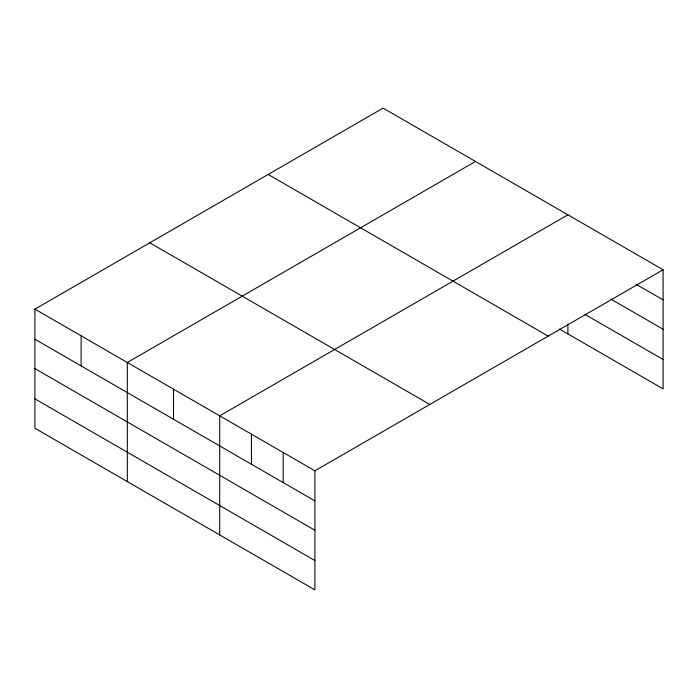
<?xml version="1.0" encoding="UTF-8"?>
<svg xmlns="http://www.w3.org/2000/svg" width="698" height="698" viewBox="0 0 698 698"><rect width="100%" height="100%" fill="white"/><g stroke="black" fill="none" stroke-linecap="round" stroke-linejoin="round"><path stroke-width="1.05" d="M34.9 309.135L314.911 470.801L314.911 589.889L34.9 428.232L34.9 309.135L383.089 108.111L663.1 269.768L663.1 388.865L559.412 329.002M475.495 161.456L127.306 362.489L127.306 481.576M567.902 214.81L219.704 415.834L219.704 534.921M314.911 470.801L663.1 269.768M636.035 284.234L663.1 299.87M610.829 299.058L663.1 329.238M584.697 314.231L663.1 359.496M268.189 174.448L548.2 336.113M149.8 242.799L429.811 404.456M34.9 339.228L314.911 500.894M34.9 368.596L314.911 530.262M34.9 398.855L314.911 560.52M567.902 324.108L567.902 333.897M283.17 452.479L283.17 482.571M251.437 434.156L251.437 464.249M173.505 389.161L173.505 419.254M81.099 335.808L81.099 365.909"/></g></svg>
